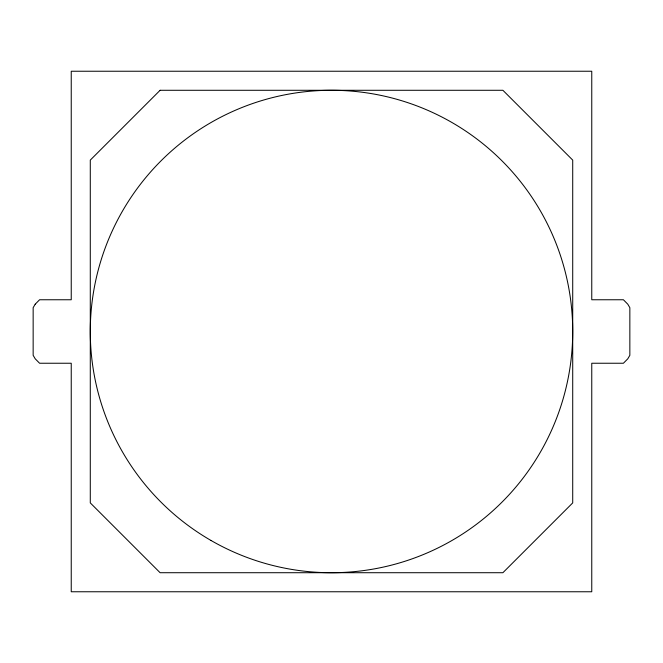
<?xml version="1.0" encoding="UTF-8"?>
<svg xmlns="http://www.w3.org/2000/svg" width="663" height="663" viewBox="0 0 663 663"><rect width="100%" height="100%" fill="white"/><g stroke="black" fill="none" stroke-linecap="round" stroke-linejoin="round"><path stroke-width="0.99" d="M35.205 304.201L33.15 307.69L33.15 355.31L35.205 358.799L39.589 363.241L71.239 363.241L71.239 591.761L591.761 591.761L591.761 363.241L623.411 363.241L627.795 358.799L629.85 355.31L629.85 307.69L627.795 304.201L623.411 299.759L591.761 299.759L591.761 71.239L71.239 71.239L71.239 299.759L39.589 299.759L35.205 304.201M160.106 90.284L90.284 160.106L90.284 502.894L160.106 572.716L502.894 572.716L572.716 502.894L572.716 160.106L502.894 90.284L160.106 90.284M210.892 540.403A241.216 241.216 0 0 0 572.716 331.5A241.216 241.216 0 0 0 210.892 122.597A241.216 241.216 0 0 0 210.892 540.403"/></g></svg>
